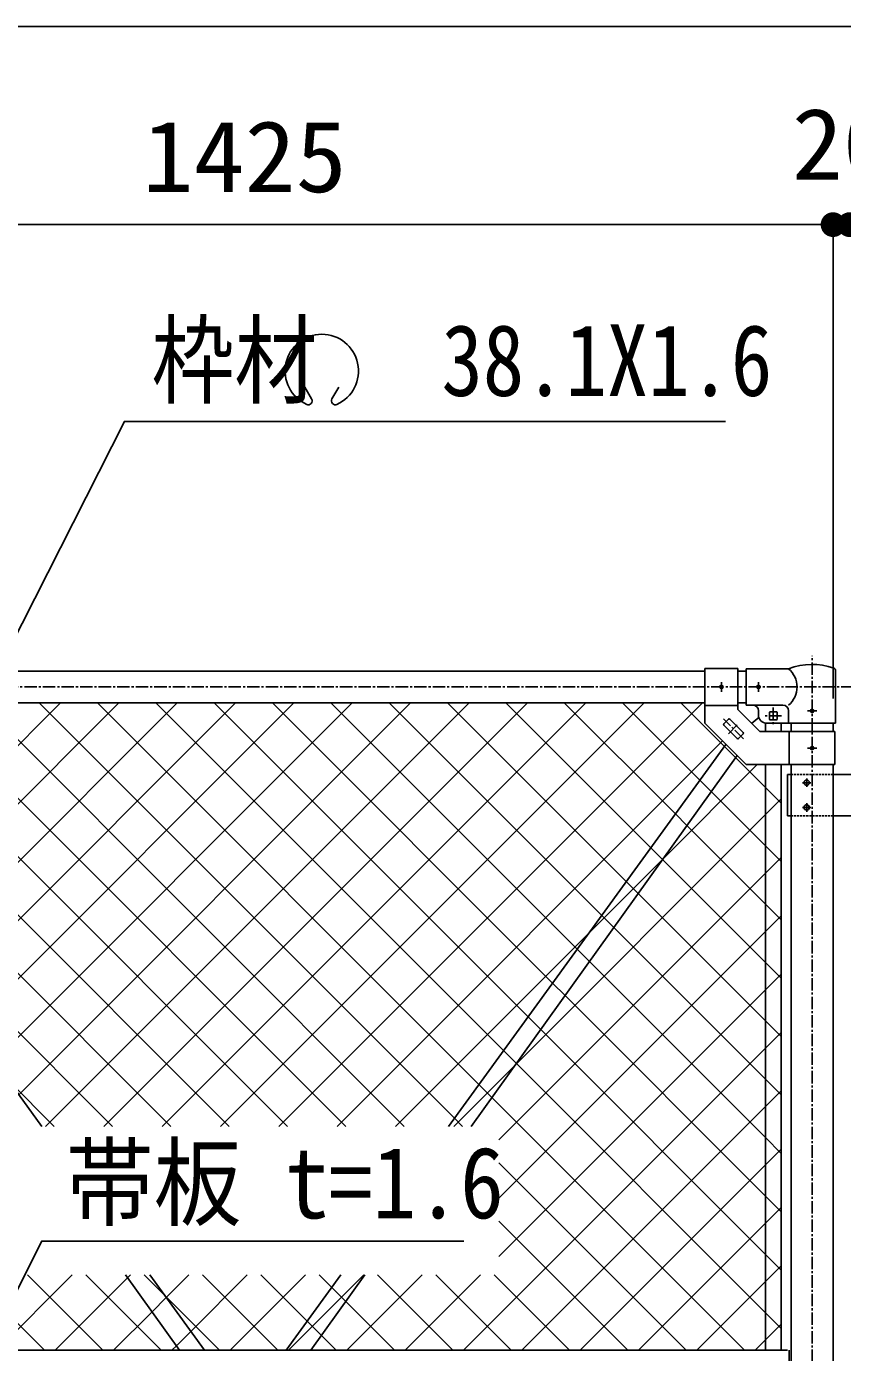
# Model space of a CAD drawing. Units: millimetres, scale not verified. Extents: x -5940 to 5940, y -4200 to 4200.
# Drawn here: x -3493 to -2504, y -1170 to 436 of the extents above; entities that cross this region are included whole.
import ezdxf
from ezdxf.enums import TextEntityAlignment as Align

# ---------------------------------------------------------------- set-up
doc = ezdxf.new("R2010")
doc.units = ezdxf.units.MM
doc.header["$LTSCALE"] = 20
doc.linetypes.add('USER2', pattern=[1.125, 0.75, -0.125, 0.125, -0.125])
doc.linetypes.add('USER3', pattern=[0.1875, 0.125, -0.0625])
for name, color, linetype, lineweight in [('0-0_5寸法', 1, 'Continuous', 25), ('0-1_SUNPOU', 1, 'Continuous', 25), ('0-3_2網', 2, 'Continuous', 25), ('0-6_0', 7, 'Continuous', 25), ('0-8_6文字', 7, 'Continuous', 25), ('0-9_1部材', 7, 'Continuous', 25), ('0-B_中心線', 1, 'USER2', 25), ('0-D_8部品', 7, 'Continuous', 25)]:
    doc.layers.add(name, color=color, linetype=linetype, lineweight=lineweight)
doc.styles.add('ＭＳ ゴシック', font='')
doc.styles.get('ＭＳ ゴシック').set_extended_font_data('MS Gothic')

# ---------------------------------------------------------------- blocks, each defined once
blk = doc.blocks.new('M1')
at = {"layer": '0-1_SUNPOU'}
blk.add_line((-5, 0), (-38.576, 0), dxfattribs=at)
for points in [[(0, 0), (-5, 0), (-4.961, 0.627)], [(0, 0), (-4.961, -0.627), (-5, 0)], [(0, 0), (-4.961, 0.627), (-4.843, 1.243)], [(0, 0), (-4.843, -1.243), (-4.961, -0.627)], [(0, 0), (-4.843, 1.243), (-4.649, 1.841)], [(0, 0), (-4.649, -1.841), (-4.843, -1.243)], [(0, 0), (-4.649, 1.841), (-4.382, 2.409)], [(0, 0), (-4.382, -2.409), (-4.649, -1.841)], [(0, 0), (-4.382, 2.409), (-4.045, 2.939)], [(0, 0), (-4.045, -2.939), (-4.382, -2.409)], [(0, 0), (-4.045, 2.939), (-3.645, 3.423)], [(0, 0), (-3.645, -3.423), (-4.045, -2.939)], [(0, 0), (-3.645, 3.423), (-3.187, 3.853)], [(0, 0), (-3.187, -3.853), (-3.645, -3.423)], [(0, 0), (-3.187, 3.853), (-2.679, 4.222)], [(0, 0), (-2.679, -4.222), (-3.187, -3.853)], [(0, 0), (-2.679, 4.222), (-2.129, 4.524)], [(0, 0), (-2.129, -4.524), (-2.679, -4.222)], [(0, 0), (-2.129, 4.524), (-1.545, 4.755)], [(0, 0), (-1.545, -4.755), (-2.129, -4.524)], [(0, 0), (-1.545, 4.755), (-0.937, 4.911)], [(0, 0), (-0.937, -4.911), (-1.545, -4.755)], [(0, 0), (-0.937, 4.911), (-0.314, 4.99)], [(0, 0), (-0.314, -4.99), (-0.937, -4.911)], [(0, 0), (-0.314, 4.99), (0.314, 4.99)], [(0, 0), (0.314, -4.99), (-0.314, -4.99)], [(0, 0), (0.314, 4.99), (0.937, 4.911)], [(0, 0), (0.937, 4.911), (1.545, 4.755)], [(0, 0), (1.545, 4.755), (2.129, 4.524)], [(0, 0), (2.129, 4.524), (2.679, 4.222)], [(0, 0), (2.679, 4.222), (3.187, 3.853)], [(0, 0), (3.187, 3.853), (3.645, 3.423)], [(0, 0), (3.645, 3.423), (4.045, 2.939)], [(0, 0), (4.045, 2.939), (4.382, 2.409)], [(0, 0), (4.382, 2.409), (4.649, 1.841)], [(0, 0), (4.649, 1.841), (4.843, 1.243)], [(0, 0), (4.843, 1.243), (4.961, 0.627)], [(0, 0), (4.961, 0.627), (5, 0)], [(0, 0), (0.937, -4.911), (0.314, -4.99)], [(0, 0), (1.545, -4.755), (0.937, -4.911)], [(0, 0), (2.129, -4.524), (1.545, -4.755)], [(0, 0), (2.679, -4.222), (2.129, -4.524)], [(0, 0), (3.187, -3.853), (2.679, -4.222)], [(0, 0), (3.645, -3.423), (3.187, -3.853)], [(0, 0), (4.045, -2.939), (3.645, -3.423)], [(0, 0), (4.382, -2.409), (4.045, -2.939)], [(0, 0), (4.649, -1.841), (4.382, -2.409)], [(0, 0), (4.843, -1.243), (4.649, -1.841)], [(0, 0), (4.961, -0.627), (4.843, -1.243)], [(0, 0), (5, 0), (4.961, -0.627)]]:
    blk.add_solid(points, dxfattribs=at)

msp = doc.modelspace()

# ---------------------------------------------------------------- linework, layer by layer
at = {"layer": '0-0_5寸法'}
for p, q in [((-1065.83, 435.88), (-3945.83, 435.88)), ((-3880.83, 195.88), (-2575.83, 195.88)), ((-2575.83, 195.88), (-2635.83, 195.88)), ((-2515.83, -378.18), (-2515.83, 195.88)), ((-2515.83, 195.88), (-2495.83, 195.88)), ((-2515.83, -378.18), (-2515.83, 195.88))]:
    msp.add_line(p, q, dxfattribs=at)
at = {"layer": '0-3_2網'}
for p, q in [((-3247.75, -896.51), (-3761.04, -383.23)), ((-3177.04, -896.51), (-3690.33, -383.23)), ((-3681.18, -612.35), (-3452.06, -383.23)), ((-3651.42, -653.3), (-3381.35, -383.23)), ((-3621.67, -694.26), (-3310.64, -383.23)), ((-3106.33, -896.51), (-3619.61, -383.23)), ((-3591.92, -735.22), (-3239.93, -383.23)), ((-3562.16, -776.18), (-3169.22, -383.23)), ((-3035.62, -896.51), (-3548.9, -383.23)), ((-3532.41, -817.13), (-3098.51, -383.23)), ((-3502.65, -858.09), (-3027.8, -383.23)), ((-2974.76, -886.67), (-3478.19, -383.23)), ((-3470.37, -896.51), (-2957.08, -383.23)), ((-2945, -845.71), (-3407.48, -383.23)), ((-3399.66, -896.51), (-2886.37, -383.23)), ((-2915.25, -804.75), (-3336.77, -383.23)), ((-3328.95, -896.51), (-2815.66, -383.23)), ((-2885.5, -763.8), (-3266.06, -383.23)), ((-3258.24, -896.51), (-2744.95, -383.23)), ((-2855.74, -722.84), (-3195.35, -383.23)), ((-3187.52, -896.51), (-2674.24, -383.23)), ((-2825.99, -681.88), (-3124.64, -383.23)), ((-2796.24, -640.92), (-3053.93, -383.23)), ((-2766.48, -599.97), (-2983.22, -383.23)), ((-2736.73, -559.01), (-2912.51, -383.23)), ((-2706.97, -518.05), (-2841.8, -383.23)), ((-2677.22, -477.1), (-2771.09, -383.23)), ((-3318.46, -896.51), (-3796.11, -418.87)), ((-3116.81, -896.51), (-2649.85, -429.55)), ((-2721.88, -572.29), (-2607.77, -458.18)), ((-2663.48, -490.84), (-2677.22, -477.1)), ((-2597.73, -556.59), (-2663.48, -490.84)), ((-2578.73, -504.88), (-2597.73, -485.88)), ((-2597.73, -518.85), (-2578.73, -499.85)), ((-2901.07, -822.19), (-2597.73, -518.85)), ((-2693.01, -532.02), (-2706.97, -518.05)), ((-2597.73, -627.3), (-2693.01, -532.02)), ((-2722.54, -573.2), (-2736.73, -559.01)), ((-2578.73, -575.59), (-2597.73, -556.59)), ((-2811.43, -661.84), (-2721.88, -572.29)), ((-2597.73, -698.01), (-2722.54, -573.2)), ((-2597.73, -589.56), (-2578.73, -570.56)), ((-3389.18, -896.51), (-3701.99, -583.7)), ((-2920.74, -912.57), (-2597.73, -589.56)), ((-2752.06, -614.38), (-2766.48, -599.97)), ((-2597.73, -768.72), (-2752.06, -614.38)), ((-2781.59, -655.57), (-2796.24, -640.92)), ((-2578.73, -646.3), (-2597.73, -627.3)), ((-2597.73, -660.27), (-2578.73, -641.27)), ((-2597.73, -839.43), (-2781.59, -655.57)), ((-3046.1, -896.51), (-2811.43, -661.84)), ((-2920.74, -983.28), (-2597.73, -660.27)), ((-2811.12, -696.75), (-2825.99, -681.88)), ((-2597.73, -910.14), (-2811.12, -696.75)), ((-2578.73, -717.01), (-2597.73, -698.01)), ((-2597.73, -730.98), (-2578.73, -711.98)), ((-2920.74, -1053.99), (-2597.73, -730.98)), ((-2840.65, -737.93), (-2855.74, -722.84)), ((-2597.73, -980.85), (-2840.65, -737.93)), ((-2870.18, -779.11), (-2885.5, -763.8)), ((-2578.73, -787.72), (-2597.73, -768.72)), ((-3471.61, -1167.63), (-3858.93, -780.32)), ((-2597.73, -1051.57), (-2870.18, -779.11)), ((-2597.73, -801.69), (-2578.73, -782.69)), ((-2963.67, -1167.63), (-2597.73, -801.69)), ((-2899.71, -820.29), (-2915.25, -804.75)), ((-2975.39, -896.51), (-2901.07, -822.19)), ((-2597.73, -1122.28), (-2899.71, -820.29)), ((-3459.89, -896.51), (-3514.19, -842.21)), ((-2929.24, -861.47), (-2945, -845.71)), ((-2578.73, -858.43), (-2597.73, -839.43)), ((-2623.08, -1167.63), (-2929.24, -861.47)), ((-2597.73, -872.4), (-2578.73, -853.4)), ((-2892.96, -1167.63), (-2597.73, -872.4)), ((-2964.91, -896.51), (-2974.76, -886.67)), ((-2578.73, -929.14), (-2597.73, -910.14)), ((-2597.73, -943.11), (-2578.73, -924.11)), ((-2693.79, -1167.63), (-2920.74, -940.68)), ((-2822.25, -1167.63), (-2597.73, -943.11)), ((-2578.73, -999.85), (-2597.73, -980.85)), ((-2597.73, -1013.82), (-2578.73, -994.82)), ((-2764.5, -1167.63), (-2920.74, -1011.39)), ((-2751.54, -1167.63), (-2597.73, -1013.82)), ((-2578.73, -1070.57), (-2597.73, -1051.57)), ((-2597.73, -1084.53), (-2578.73, -1065.53)), ((-3529.35, -1167.63), (-3438.03, -1076.31)), ((-3400.9, -1167.63), (-3492.22, -1076.31)), ((-3330.19, -1167.63), (-3421.51, -1076.31)), ((-3294.38, -1144.79), (-3225.9, -1076.31)), ((-3188.77, -1167.63), (-3280.09, -1076.31)), ((-3246.51, -1167.63), (-3155.19, -1076.31)), ((-3175.8, -1167.63), (-3084.48, -1076.31)), ((-3105.09, -1167.63), (-3013.77, -1076.31)), ((-2976.64, -1167.63), (-3067.96, -1076.31)), ((-3034.38, -1167.63), (-2943.06, -1076.31)), ((-2905.93, -1167.63), (-2997.25, -1076.31)), ((-2835.21, -1167.63), (-2926.54, -1076.31)), ((-2680.82, -1167.63), (-2597.73, -1084.53)), ((-3387.93, -1167.63), (-3341.31, -1121.01)), ((-3047.35, -1167.63), (-3106.41, -1108.56)), ((-2578.73, -1141.28), (-2597.73, -1122.28)), ((-2597.73, -1155.24), (-2578.73, -1136.24)), ((-3311.78, -1162.19), (-3294.38, -1144.79)), ((-2610.11, -1167.63), (-2597.73, -1155.24)), ((-3317.22, -1167.63), (-3311.78, -1162.19))]:
    msp.add_line(p, q, dxfattribs=at)
for points in [[(-2597.73, -485.88), (-2633.95, -449.66), (-2647.47, -436.14), (-2700.38, -383.23)], [(-3458.64, -1167.63), (-3370.84, -1079.83), (-3367.32, -1076.31)], [(-3259.48, -1167.63), (-3326.4, -1100.71), (-3350.8, -1076.31)], [(-3341.31, -1121.01), (-3324.13, -1103.83), (-3296.61, -1076.31)], [(-3118.06, -1167.63), (-3135.94, -1149.74), (-3153.28, -1132.41), (-3209.38, -1076.31)], [(-3106.41, -1108.56), (-3123.53, -1091.45), (-3138.67, -1076.31)]]:
    msp.add_lwpolyline(points, dxfattribs=at)
at = {"layer": '0-6_0'}
msp.add_line((-2569.23, -1167.63), (-2569.23, -1203.13), dxfattribs=at)
at = {"layer": '0-8_6文字'}
for p, q in [((-3147.83, -15.28), (-3156.02, -1.09)), ((-3123.17, -15.28), (-3114.98, -1.09))]:
    msp.add_line(p, q, dxfattribs=at)
for points in [[(-2646.34, -42.49), (-3374.71, -42.49), (-3530.17, -348.78)], [(-2963.42, -1035.4), (-3474.98, -1035.4), (-3562.46, -1209.2)]]:
    msp.add_lwpolyline(points, dxfattribs=at)
for centre, radius, start, end in [((-3135.5, 18.63), 44.46, 294.32478, 245.67522), ((-3151.89, -17.62), 4.68, 245.67522, 30), ((-3119.12, -17.62), 4.68, 150, 294.32478)]:
    msp.add_arc(centre, radius, start, end, dxfattribs=at)
at = {"layer": '0-9_1部材'}
for p, q in [((-3785.43, -345.13), (-2671.23, -345.13)), ((-2631.23, -345.13), (-2621.23, -345.13)), ((-3785.43, -383.23), (-2671.23, -383.23)), ((-2631.23, -383.23), (-2621.23, -383.23)), ((-2614.51, -408.33), (-2605.76, -401.2)), ((-2597.73, -408.18), (-2597.73, -418.18)), ((-2578.73, -408.18), (-2578.73, -418.18)), ((-2566.63, -418.18), (-2566.63, -408.18)), ((-2566.63, -408.18), (-2566.63, -418.18)), ((-2515.83, -418.18), (-2515.83, -408.18)), ((-3474.74, -896.51), (-3810.95, -433.71)), ((-2981.91, -896.51), (-2645.7, -433.71)), ((-2954.36, -896.51), (-2632.19, -447.21)), ((-2597.73, -1167.63), (-2597.73, -458.18)), ((-2578.73, -1167.63), (-2578.73, -458.18)), ((-2566.63, -1182.63), (-2566.63, -458.18)), ((-2515.83, -1182.63), (-2515.83, -458.18)), ((-3307.88, -1167.63), (-3373.36, -1076.31)), ((-3277.78, -1167.63), (-3344.12, -1076.31)), ((-3178.87, -1167.63), (-3112.53, -1076.31)), ((-3148.77, -1167.63), (-3083.29, -1076.31)), ((-3886.23, -1167.63), (-2571.23, -1167.63))]:
    msp.add_line(p, q, dxfattribs=at)
at = {"layer": '0-B_中心線'}
for p, q in [((-2541.23, -2194.38), (-2541.23, -326.47)), ((-3945.99, -364.18), (-1060.36, -364.18))]:
    msp.add_line(p, q, dxfattribs=at)
at = {"layer": '0-D_8部品'}
for p, q in [((-2671.23, -341.93), (-2671.23, -408.18)), ((-2631.23, -341.93), (-2671.23, -341.93)), ((-2631.23, -341.93), (-2631.23, -391.61)), ((-2631.23, -345.13), (-2621.23, -345.13)), ((-2621.23, -342.18), (-2621.23, -386.18)), ((-2621.23, -342.18), (-2569.78, -342.18)), ((-2512.68, -408.18), (-2512.68, -344.49)), ((-2631.23, -383.23), (-2621.23, -383.23)), ((-2631.23, -386.43), (-2671.23, -386.43)), ((-2604.66, -418.18), (-2631.23, -391.61)), ((-2621.23, -386.18), (-2576.78, -386.18)), ((-2606.23, -393.18), (-2606.23, -398.18)), ((-2592.98, -395.43), (-2592.98, -402.93)), ((-2584.48, -394.43), (-2591.98, -394.43)), ((-2583.48, -395.43), (-2583.48, -402.93)), ((-2569.78, -408.18), (-2569.78, -393.18)), ((-2621.23, -458.18), (-2671.23, -408.18)), ((-2631.93, -426.54), (-2648.2, -410.28)), ((-2624.86, -419.47), (-2641.13, -403.21)), ((-2569.78, -408.18), (-2596.23, -408.18)), ((-2584.48, -403.93), (-2591.98, -403.93)), ((-2512.68, -408.18), (-2569.78, -408.18)), ((-2515.83, -408.18), (-2515.83, -418.18)), ((-2513.53, -418.18), (-2604.66, -418.18)), ((-2568.93, -418.18), (-2568.93, -458.18)), ((-2513.53, -418.18), (-2513.53, -458.18)), ((-2513.53, -458.18), (-2621.23, -458.18)), ((-2570.93, -470.13), (-2570.93, -520.13)), ((-2566.63, -470.13), (-2570.93, -470.13)), ((-2515.83, -470.13), (-2495.83, -470.13)), ((-2570.93, -520.13), (-2566.63, -520.13)), ((-2515.83, -520.13), (-2495.83, -520.13))]:
    msp.add_line(p, q, dxfattribs=at)
at = {"layer": '0-D_8部品', "color": 4, "linetype": 'USER2'}
for p, q in [((-2651.23, -358.48), (-2651.23, -369.88)), ((-2606.23, -358.48), (-2606.23, -369.88)), ((-2578.23, -399.18), (-2598.23, -399.18)), ((-2588.23, -389.18), (-2588.23, -409.18)), ((-2535.53, -393.18), (-2546.92, -393.18)), ((-2624.35, -427.05), (-2648.7, -402.7)), ((-2642.49, -420.84), (-2630.57, -408.92)), ((-2535.53, -438.18), (-2546.92, -438.18))]:
    msp.add_line(p, q, dxfattribs=at)
at = {"layer": '0-D_8部品', "linetype": 'USER2'}
for p, q in [((-2648.2, -408.87), (-2642.54, -403.21)), ((-2630.52, -426.54), (-2624.86, -420.89))]:
    msp.add_line(p, q, dxfattribs=at)
at = {"layer": '0-D_8部品', "color": 1, "linetype": 'USER3'}
for p, q in [((-2440.73, -470.13), (-2570.93, -470.13)), ((-2570.93, -470.13), (-2570.93, -520.13)), ((-2440.73, -520.13), (-2570.93, -520.13))]:
    msp.add_line(p, q, dxfattribs=at)
at = {"layer": '0-D_8部品', "color": 1, "linetype": 'USER2'}
for p, q in [((-2542.68, -480.13), (-2552.94, -480.13)), ((-2547.81, -485.26), (-2547.81, -475)), ((-2542.68, -510.13), (-2552.94, -510.13)), ((-2547.81, -505), (-2547.81, -515.26))]:
    msp.add_line(p, q, dxfattribs=at)
at = {"layer": '0-D_8部品'}
for centre in [(-2651.23, -364.18), (-2606.23, -364.18), (-2541.23, -393.18), (-2541.23, -438.18)]:
    msp.add_circle(centre, 2, dxfattribs=at)
for centre, radius, start, end in [((-2541.23, -416.91), 80, 70.77949, 110.9084), ((-2587.97, -364.18), 28.55, 309.59418, 50.40582), ((-2515.98, -344.49), 3.3, 0, 70.77949), ((-2613.23, -393.18), 7, 0, 90), ((-2596.23, -398.18), 10, 180, 270), ((-2591.98, -395.43), 1, 90, 180), ((-2584.48, -395.43), 1, 0, 90), ((-2576.78, -393.18), 7, 0, 90), ((-2647.49, -409.57), 1, 135, 225), ((-2641.83, -403.92), 1, 45, 135), ((-2591.98, -402.93), 1, 180, 270), ((-2584.48, -402.93), 1, 270, 0), ((-2631.23, -425.84), 1, 225, 315), ((-2625.57, -420.18), 1, 315, 45)]:
    msp.add_arc(centre, radius, start, end, dxfattribs=at)
for centre in [(-2547.76, -480.13), (-2547.76, -510.13)]:
    msp.add_ellipse(centre, major_axis=(0, -3.25), ratio=0.965793, dxfattribs=at)

# ---------------------------------------------------------------- block references
at = {"layer": '0-0_5寸法', "xscale": 3, "yscale": 3}
msp.add_blockref('M1', (-2515.83, 195.88), dxfattribs=at)
msp.add_blockref('M1', (-2515.83, 195.88), dxfattribs=at)
at = {"layer": '0-0_5寸法', "xscale": 3, "yscale": 3, "rotation": 180}
msp.add_blockref('M1', (-2495.83, 195.88), dxfattribs=at)
msp.add_blockref('M1', (-2495.83, 195.88), dxfattribs=at)

# ---------------------------------------------------------------- texts
at = {"layer": '0-0_5寸法', "color": 7, "style": 'ＭＳ ゴシック', "width": 1.05}
for s, p in [('20', (-2565.83, 224.22)), ('1425', (-3352.83, 209.22))]:
    msp.add_text(s, height=86.66, dxfattribs=at).set_placement(p, align=Align.BOTTOM_LEFT)
at = {"layer": '0-8_6文字', "style": 'ＭＳ ゴシック'}
for s, height, width, p in [('枠材 \u300038.1X1.6', 86.66, 0.85, (-3341.98, -37.62)), ('帯板 t=1.6', 86.59, 0.9, (-3445.56, -1033.82))]:
    msp.add_text(s, height=height, dxfattribs=dict(at, width=width)).set_placement(p, align=Align.BOTTOM_LEFT)

doc.saveas('drawing.dxf')
